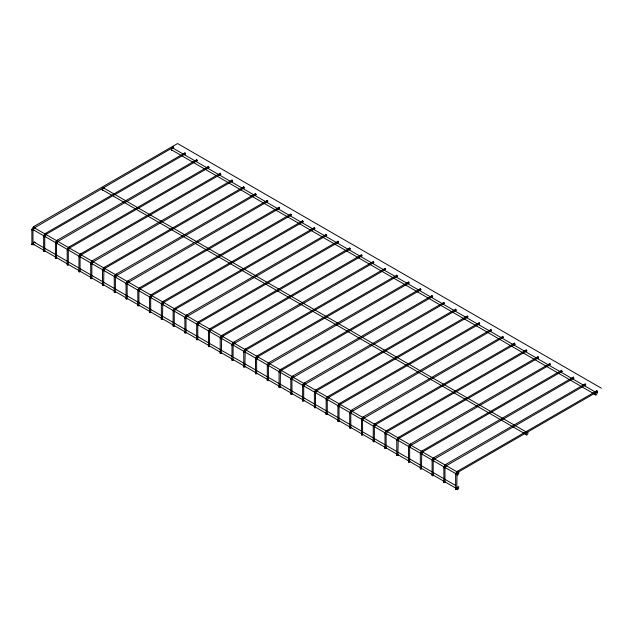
<?xml version="1.0" encoding="UTF-8"?>
<svg xmlns="http://www.w3.org/2000/svg" width="633" height="633" viewBox="0 0 633 633"><rect width="100%" height="100%" fill="white"/><g stroke="black" fill="none" stroke-linecap="round" stroke-linejoin="round"><path stroke-width="0.95" d="M31.879 229.969L32.457 228.007L33.865 226.527M32.979 230.096L34.53 227.421M34.087 244.662L33.304 244.742L32.979 244.029L33.304 242.937L34.087 242.115L34.862 242.035L35.187 242.756M43.653 236.766L44.231 234.803L45.639 233.324M44.753 236.892L46.296 234.218M55.419 243.048L56.97 240.374L196.721 159.69L197.267 160.647L196.721 160.964M67.193 250.359L67.771 248.397L69.179 246.917M68.293 250.486L69.844 247.804L209.04 167.444L208.486 166.487L207.941 166.803M78.967 256.642L80.51 253.968L220.26 173.284L220.814 174.233L220.26 174.558M80.067 256.769L81.166 254.862L220.814 174.233M103.242 190.296L102.459 190.375L102.135 189.663L102.459 188.571L103.242 187.748L104.018 187.669L104.342 188.389M90.733 263.953L91.318 261.991L92.719 260.503M91.84 264.08L93.383 261.397M102.506 270.742L103.084 268.788L104.492 267.3M103.931 269.27L103.606 285.443L102.277 285.119L103.06 284.668M103.606 270.869L105.157 268.194M114.272 277.032L115.823 274.35L255.574 193.666L256.128 194.624L255.574 194.94M126.046 284.336L126.632 282.381L128.032 280.894M127.154 284.462L128.697 281.788M172.398 150.369L171.614 150.448L171.29 149.736L171.614 148.644L172.398 147.821L173.173 147.742L173.497 148.462M137.82 290.626L139.363 287.944M138.92 290.753L139.244 289.661M149.586 297.929L150.171 295.967L151.58 294.487M150.694 298.056L152.237 295.382M161.36 304.726L161.945 302.764L163.346 301.284M162.784 303.254L162.467 319.42L161.13 319.103L161.913 318.652M162.467 304.853L164.01 302.178L303.207 221.811L302.661 220.854L302.107 221.17M173.133 311.009L173.584 309.49M184.899 318.32L185.485 316.358L186.893 314.878M186.007 318.446L187.55 315.764M196.673 324.602L198.216 321.928L337.975 241.244L338.362 242.55L337.421 241.561L337.975 241.244M197.781 324.729L198.881 322.814L338.52 242.194M208.447 331.906L209.025 329.951L210.433 328.464M209.547 332.032L211.098 329.358L350.294 248.991L349.74 248.033L349.194 248.358M220.213 338.702L220.798 336.748L222.207 335.261M221.645 337.231L221.321 353.404L219.991 353.079L220.767 352.628M221.321 338.829L222.863 336.155M231.987 345.499L232.572 343.545L233.973 342.057M243.76 352.296L244.338 350.342L245.746 348.854M245.185 350.824L244.86 366.99L243.76 366.99L243.76 366.357M244.86 352.423L246.411 349.748M255.526 358.579L257.077 355.904L396.828 275.22L397.382 276.178L396.828 276.494M256.634 358.713L257.734 356.798L397.382 276.178M267.3 365.89L267.886 363.928L269.286 362.448M268.408 366.016L269.951 363.342M279.074 372.687L279.651 370.724L281.06 369.245M280.498 371.215L280.174 387.38L278.844 387.064L279.62 386.613M280.174 372.813L281.725 370.131M290.84 379.484L291.425 377.521L292.834 376.042M302.614 386.28L303.199 384.318L304.6 382.83M303.713 386.407L305.264 383.725M314.387 392.563L315.93 389.888M315.487 392.689L315.812 391.605M326.153 399.866L326.739 397.912L328.147 396.424M327.261 399.993L328.804 397.318M337.927 406.157L339.47 403.474L479.228 322.79L479.616 324.104L478.833 323.653M339.027 406.79L340.578 404.115L479.774 323.748M349.701 413.46L350.278 411.505L351.687 410.018L490.994 329.587L491.548 330.545L490.994 330.861M361.467 420.257L362.052 418.294L363.461 416.815M362.574 420.383L364.117 417.709M373.241 426.539L374.783 423.865L514.542 343.181L514.93 344.494L513.988 343.497L514.542 343.181M374.34 426.666L375.448 424.759L515.088 344.138M385.014 433.85L385.592 431.888L387 430.408M386.114 433.977L387.657 431.302L526.862 350.935L526.308 349.978L525.754 350.294M396.78 440.133L398.331 437.458L538.082 356.775L538.636 357.724L538.082 358.049M398.212 439.175L397.888 455.341L396.78 455.341L396.78 454.7M397.888 440.774L399.431 438.091M408.554 447.444L409.14 445.482L410.54 444.002M420.328 454.233L420.905 452.279L422.314 450.791M421.752 452.769L421.428 468.934L420.328 468.934L420.874 468.159M421.428 454.367L422.971 451.685M432.094 460.523L433.645 457.849L573.395 377.157L573.783 378.471L573.007 378.02M443.868 467.827L444.453 465.872L445.854 464.385M444.967 467.953L446.518 465.279M455.641 474.117L457.184 471.435L596.935 390.751L597.323 392.064L596.381 391.067L596.935 390.751M455.412 489L456.741 489.317L457.066 473.152M456.741 474.75L458.284 472.076M456.741 488.684L457.849 486.769L458.624 486.698L458.624 488.494L457.849 489.317L457.066 489.396L456.741 488.684L456.741 489.317M527.004 432.402L527.78 432.323L528.104 433.043L527.004 434.95L526.221 435.029L525.896 434.317L526.221 433.225M596.159 392.476L596.935 392.397L597.259 393.117L596.159 395.024L595.376 395.103L595.052 394.391L595.376 393.299M172.627 146.413L173.569 146.508L173.173 147.37M184.559 153.756L184.947 152.893L185.501 153.851L184.947 154.167M209.04 167.444L208.099 167.349M219.706 173.6L220.26 173.284M231.638 180.935L232.034 180.081L232.58 181.03L232.034 181.355M244.354 187.827L243.8 188.143L243.412 186.838L244.354 187.827L104.714 268.447M255.02 193.991L255.574 193.666M266.794 200.78L267.735 200.875L267.348 201.737M279.509 208.574L279.113 207.26L278.726 208.122M290.333 214.373L291.275 214.468L290.887 215.331M303.207 221.811L302.265 221.716M313.881 227.967L314.823 228.062L314.427 228.924M325.813 235.31L326.201 234.447L326.755 235.397L326.201 235.721M350.294 248.991L349.353 248.896M360.96 255.154L361.902 255.241L361.514 256.104M372.892 262.489L373.288 261.627L373.834 262.584L373.288 262.901M384.508 268.74L385.054 268.424L385.608 269.381L384.666 269.286M396.274 275.537L396.828 275.22M408.206 282.88L408.601 282.017L409.147 282.975L408.601 283.291M420.921 289.772L420.367 290.088L419.98 288.775L420.921 289.772L281.281 370.392M431.587 295.928L432.529 296.022L432.141 296.885M443.361 302.724L444.303 302.819L443.915 303.682M455.293 310.059L455.681 309.197L456.235 310.154L455.681 310.471M466.901 316.318L467.842 316.405L467.455 317.268M478.675 323.107L479.228 322.79M490.44 329.904L490.994 329.587M502.38 337.247L502.768 336.384L503.322 337.342L502.768 337.658M526.862 350.935L525.92 350.84M537.528 357.091L538.082 356.775M549.46 364.434L549.848 363.571L550.401 364.521L549.848 364.845M562.175 371.318L561.621 371.642L561.234 370.329L562.175 371.318L422.535 451.938M572.841 377.482L573.395 377.157M584.773 384.817L585.161 383.954L585.715 384.911L585.161 385.228M31.879 244.029L31.879 244.662L32.979 244.662L32.433 243.895M44.199 250.692L43.653 251.459L44.753 251.459L44.753 250.826M55.419 257.623L55.419 258.256L56.756 257.94M67.193 264.412L67.747 265.187L68.293 264.412M78.967 271.209L79.513 271.984L80.067 271.209M90.733 278.006L90.733 278.647L91.84 278.647L91.287 277.879M103.606 285.443L103.606 284.803M114.272 291.599L114.272 292.24L115.38 292.24L114.826 291.465M126.046 298.396L126.6 299.164L127.154 298.396M137.59 305.51L138.92 305.826L138.92 305.193M149.586 311.99L149.586 312.623L150.694 312.623L150.14 311.855M162.467 319.42L162.467 318.787M173.133 325.576L173.687 326.351L174.233 325.576M184.899 332.372L185.453 333.148L186.007 332.372M196.444 339.486L197.781 339.81L197.781 339.169M208.447 345.966L208.447 346.607L209.547 346.607L208.993 345.832M221.321 353.404L221.321 352.763M231.987 359.56L231.987 360.193L233.316 359.876M244.86 366.99L244.86 366.357M255.526 373.154L256.08 373.921L256.634 373.154M267.3 379.95L267.3 380.583L268.408 380.583L267.854 379.816M280.174 387.38L280.174 386.739M290.84 393.536L290.84 394.177L291.948 394.177L291.394 393.409M303.167 400.206L302.614 400.974L303.713 400.974L303.713 400.333M314.387 407.13L314.933 407.897L315.487 407.13M326.153 413.927L326.153 414.568L327.261 414.568L326.707 413.792M338.481 420.589L337.927 421.356L339.027 421.356L339.027 420.723M349.701 427.52L350.247 428.288L350.801 427.52M362.021 434.183L361.467 434.95L362.574 434.95L362.574 434.317M373.241 441.114L373.794 441.881L374.34 441.114M385.014 447.903L385.014 448.544L386.114 448.544L385.56 447.776M397.888 455.341L397.888 454.7M408.554 461.497L408.554 462.137L409.883 461.821M421.428 468.934L421.428 468.293M432.094 475.09L432.648 475.858L433.201 475.09M443.868 481.887L443.868 482.52L444.967 482.52L444.421 481.753M33.304 228.497L173.727 147.054M57.405 240.121L56.005 241.6L55.419 243.563L55.419 258.256M56.851 242.091L197.267 160.647M58.07 241.015L56.527 243.689L56.527 258.256M80.953 253.714L79.544 255.194L78.967 257.156L78.967 271.85M81.61 254.601L80.067 257.283L80.067 271.85M91.184 261.912L92.283 260.764L232.034 180.081M92.157 262.481L232.58 181.03M116.266 274.097L114.858 275.584L114.272 277.539L114.272 292.24M115.704 276.067L256.128 194.624M116.923 274.991L115.38 277.665L115.38 292.24M126.497 282.302L127.589 281.147L267.348 200.463M127.47 282.864L267.894 201.421M140.471 288.585L138.92 291.259L138.92 305.826M175.784 308.967L174.233 311.65L174.233 326.217M186.331 316.848L326.755 235.397M198.659 321.667L197.259 323.154L196.673 325.117L196.673 339.81M199.324 322.561L197.781 325.243L197.781 339.81M233.411 344.028L373.834 262.584M234.637 342.951L233.094 345.626L233.094 360.193M244.211 350.263L245.303 349.107L385.054 268.424M257.52 355.651L256.112 357.131L255.526 359.093L255.526 373.786M258.177 356.545L256.634 359.22L256.634 373.786M268.724 364.418L409.147 282.975M292.272 378.012L432.695 296.56M293.49 376.928L291.948 379.61L291.948 394.177M303.065 384.247L304.156 383.092L443.915 302.408M304.038 384.809L444.461 303.357M317.03 390.521L315.487 393.196L315.487 407.771M339.913 403.221L338.513 404.709L337.927 406.663L337.927 421.356M340.135 404.368L339.027 406.283L339.027 421.356M351.125 411.988L491.548 330.545M352.344 410.912L350.801 413.586L350.801 428.153M362.899 418.785L503.322 337.342M375.227 423.612L373.826 425.091L373.241 427.053L373.241 441.747M375.891 424.506L374.34 427.18L374.34 441.747M398.766 437.205L397.366 438.685L396.78 440.647L396.78 455.341M409.978 445.972L550.401 364.521M411.205 444.888L409.654 447.571L409.654 462.137M420.779 452.199L421.871 451.052L561.621 370.36M434.08 457.588L432.679 459.075L432.094 461.03L432.094 475.731M433.526 459.558L573.949 378.115M434.744 458.482L433.201 461.156L433.201 475.731M445.292 466.355L585.715 384.911M457.627 471.181L456.219 472.669L455.641 474.623L455.641 489.317M33.422 226.78L177.588 143.549L601.35 388.203M184.947 152.893L45.196 233.577L43.653 236.251L43.653 251.459M185.501 153.851L45.853 234.471L44.753 236.378L44.753 251.459M208.486 166.487L68.736 247.171L67.193 249.845L67.193 265.053M243.8 186.87L104.049 267.561L102.506 270.236L102.506 285.443M279.113 207.26L139.806 287.691L138.398 289.178L137.82 291.133L137.82 305.826M140.028 288.838L279.667 208.217M290.887 214.057L151.137 294.741L149.586 297.415L149.586 312.623M151.793 295.635L291.441 215.014M302.661 220.854L162.903 301.537L161.36 304.212L161.36 319.42M314.427 227.651L175.119 308.081L173.711 309.561L173.133 311.523L173.133 326.217M175.341 309.228L314.981 228.608M326.201 234.447L186.45 315.131L184.899 317.806L184.899 333.013M349.74 248.033L209.99 328.725L208.447 331.399L208.447 346.607M361.514 254.83L221.764 335.514L220.213 338.196L220.213 353.404M222.42 336.408L362.068 255.787M373.288 261.627L233.53 342.311L231.987 344.993L231.987 360.193M245.968 350.002L385.608 269.381M408.601 282.017L268.843 362.701L267.3 365.376L267.3 380.583M420.367 288.814L280.617 369.498L279.074 372.172L279.074 387.38M432.141 295.611L292.391 376.295L290.84 378.969L290.84 394.177M455.681 309.197L316.373 389.627L314.965 391.115L314.387 393.069L314.387 407.771M316.595 390.775L456.235 310.154M467.455 315.994L327.704 396.685L326.153 399.36L326.153 414.568M328.361 397.571L468.009 316.951M502.768 336.384L363.018 417.068L361.467 419.75L361.467 434.95M526.308 349.978L386.557 430.662L385.014 433.336L385.014 448.544M398.988 438.353L538.636 357.724M549.848 363.571L410.097 444.255L408.554 446.93L408.554 462.137M585.161 383.954L445.41 464.638L443.868 467.32L443.868 482.52M597.489 391.708L457.849 472.329L458.624 472.25L458.949 472.97L457.849 474.877L457.066 474.956L456.741 474.244M34.087 230.222L33.304 230.301L32.979 229.589L455.887 473.745M196.721 159.69L196.325 160.553M172.398 147.821L595.297 391.985M171.29 149.736L215.806 175.436M217.523 176.425L595.052 394.391M103.242 187.748L526.142 431.912M102.135 189.663L111.55 195.099M113.267 196.088L193.738 242.542M195.447 243.531L275.925 289.993M277.634 290.982L525.896 434.317M34.087 227.674L456.986 471.838M34.087 242.115L78.603 267.814M79.703 268.455L172.769 322.181M174.486 323.17L231.836 356.292M233.553 357.273L314.023 403.735M315.131 404.376L373.09 437.838M374.807 438.827L396.211 451.187M397.92 452.176L408.19 458.102M409.907 459.091L455.277 485.289M32.979 244.029L55.49 257.022M56.954 257.868L137.67 304.473M139.133 305.312L196.491 338.433M198.208 339.415L231.591 358.697M233.308 359.686L372.845 440.244M374.554 441.233L455.032 487.695M34.862 227.595L35.187 228.315M444.967 467.447L444.967 482.52M420.328 453.726L420.328 468.934M386.114 433.463L386.114 448.544M362.574 419.877L362.574 434.95M349.701 412.953L349.701 428.153M327.261 399.486L327.261 414.568M303.713 385.893L303.713 400.974M302.614 385.766L302.614 400.974M268.408 365.502L268.408 380.583M243.76 351.79L243.76 366.99M209.547 331.526L209.547 346.607M186.007 317.932L186.007 333.013M150.694 297.542L150.694 312.623M127.154 283.956L127.154 299.029M126.046 283.829L126.046 299.029M91.84 263.565L91.84 278.647M90.733 263.439L90.733 278.647M68.293 249.972L68.293 265.053M32.979 229.589L32.979 244.662M31.879 229.463L31.879 244.662"/></g></svg>
